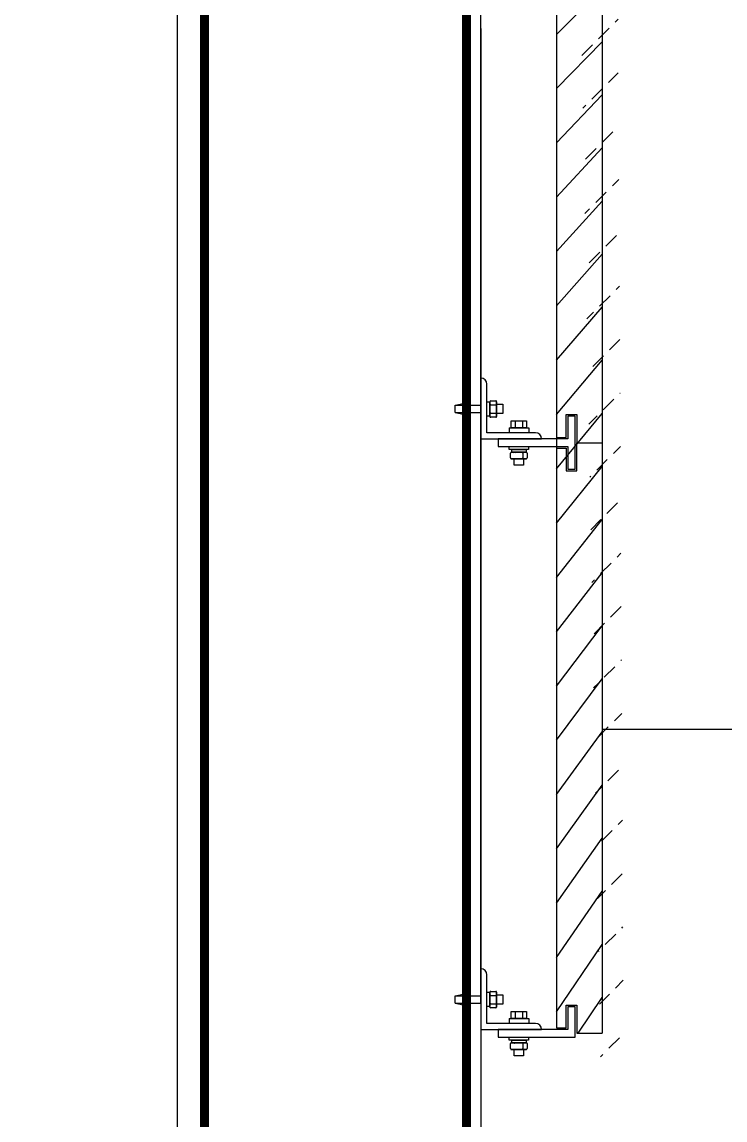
# Model space of a CAD drawing. Extents: x 343299501 to 344531018, y 671200678 to 672446893.
# Drawn here: x 344118430 to 344118893, y 672021829 to 672022553 of the extents above; entities that cross this region are included whole.
import ezdxf

# ---------------------------------------------------------------- set-up
doc = ezdxf.new("R2010")
doc.units = 0
doc.header["$LTSCALE"] = 10
doc.header["$MEASUREMENT"] = 0
for name, color, linetype in [('0-1', 1, 'Continuous'), ('0-4', 4, 'Continuous'), ('0-8', 8, 'Continuous'), ('00-设施', 6, 'Continuous')]:
    doc.layers.add(name, color=color, linetype=linetype)
doc.layers.add('REINL', color=1, linetype='Continuous', lineweight=0)

msp = doc.modelspace()

# ---------------------------------------------------------------- hatches: boundary and pattern name
at = {"layer": '0-8'}
h = msp.add_hatch(dxfattribs=at)
h.set_pattern_fill('天然石材', color=256, scale=5, style=0)
h.set_pattern_definition([(45, (736508.4298999906, 254928.575289011), (-17.67767660073149, 17.6776766007315), []), (45, (736517.1235125065, 254919.5997215509), (-17.67767660073149, 17.6776766007315), [9.868425, -5.6391])])
h.paths.add_polyline_path([(344118812.5583137, 672022826.4451638), (344118795.829102, 672022826.4451637), (344118795.829102, 672022787.0887836), (344118788.829102, 672022787.0887835), (344118788.8291021, 672022802.0887836), (344118782.5583136, 672022802.0887836), (344118782.5583135, 672021886.4451638), (344118812.5583135, 672021886.4451637)])

# ---------------------------------------------------------------- linework, layer by layer
at = {"color": 4}
msp.add_line((344118732.5583136, 672022548.1781591), (344118732.5583136, 672020986.1781591), dxfattribs=at)
for points in [[(344118732.5583136, 672021906.4451638), (344118732.5583136, 672022886.4451638)], [(344118532.5583136, 672022856.4451638), (344118532.5583136, 672020986.1781591)], [(344118812.5583136, 672022826.4451638), (344118812.5583136, 672021886.4451638)], [(344118782.5583136, 672022802.0887836), (344118782.5583136, 672021933.9451401)], [(344118782.5583136, 672022566.9451638), (344118782.5583136, 672021889.9451638)], [(344118795.8291021, 672022275.4451638), (344118812.5583137, 672022275.4451638)], [(344118732.5583136, 672021906.4451638), (344118732.5583136, 672020989.6457006)], [(344118795.829102, 672021886.4451638), (344118812.5583136, 672021886.4451638)]]:
    msp.add_lwpolyline(points, dxfattribs=at)
at = {"color": 5}
msp.add_lwpolyline([(344120244.8494006, 672022086.4451638), (344118812.5583136, 672022086.4451638)], dxfattribs=at)
at = {"layer": '0-1'}
for points in [[(344118736.5583137, 672022313.9451638, 0.4142135623730951), (344118732.5583137, 672022317.945164), (344118732.5583137, 672022317.945164), (344118732.5583137, 672022277.945164), (344118772.5583137, 672022277.9451638, 0.4142135623730728), (344118768.5583137, 672022281.9451638), (344118736.5583137, 672022281.945164)], [(344118736.5583136, 672021924.9451638, 0.4142135623730951), (344118732.5583136, 672021928.9451638), (344118732.5583136, 672021928.9451638), (344118732.5583136, 672021888.9451638), (344118772.5583136, 672021888.9451638, 0.4142135623730728), (344118768.5583136, 672021892.9451638), (344118736.5583136, 672021892.9451638)]]:
    msp.add_lwpolyline(points, format="xyb", close=True, dxfattribs=at)
at = {"layer": '0-4'}
for points in [[(344118782.5583137, 672022278.9451638), (344118788.8291021, 672022278.9451638), (344118788.8291021, 672022293.9451638), (344118795.8291021, 672022293.9451638), (344118795.8291021, 672022275.4451638)], [(344118782.5583137, 672022271.9451638), (344118788.8291021, 672022271.945164), (344118788.8291021, 672022256.9451638), (344118795.8291021, 672022256.9451638), (344118795.8291021, 672022275.4451638)], [(344118782.5583136, 672021889.9451638), (344118788.829102, 672021889.9451638), (344118788.829102, 672021904.9451638), (344118795.829102, 672021904.9451638), (344118795.829102, 672021886.4451638)]]:
    msp.add_lwpolyline(points, dxfattribs=at)
at = {"layer": '00-设施'}
for p, q in [((344118715.6734294, 672022300.181909), (344118723.2596801, 672022301.7461821)), ((344118715.6734294, 672022300.181909), (344118732.5583137, 672022300.181909)), ((344118715.6734294, 672022295.2947541), (344118715.6734294, 672022300.181909)), ((344118723.2596801, 672022301.7461821), (344118723.25968, 672022300.181909)), ((344118738.5389985, 672022292.7700981), (344118738.5389985, 672022302.4579787)), ((344118738.5389985, 672022300.7192837), (344118738.5389985, 672022294.5296146)), ((344118739.1389984, 672022303.0579787), (344118742.4037668, 672022303.0579787)), ((344118739.1521863, 672022300.3507057), (344118742.3905789, 672022300.350706)), ((344118743.0037668, 672022302.4579788), (344118743.0037667, 672022292.7700979)), ((344118743.0037668, 672022292.4892576), (344118743.0037668, 672022302.4579788)), ((344118743.0037668, 672022300.806105), (344118747.194782, 672022300.8061049)), ((344118747.194782, 672022300.8061049), (344118747.1947818, 672022294.6705583)), ((344118715.6734294, 672022295.2947541), (344118732.5583137, 672022295.2947541)), ((344118715.6734294, 672022295.2947541), (344118723.2596801, 672022293.7304811)), ((344118723.2596801, 672022293.7304811), (344118723.25968, 672022295.2947544)), ((344118739.1521865, 672022294.877371), (344118742.3905789, 672022294.8773708)), ((344118747.1947818, 672022294.6705583), (344118743.0037668, 672022294.6705581)), ((344118742.4037668, 672022292.170098), (344118739.1389986, 672022292.1700978)), ((344118751.2250416, 672022285.258305), (344118764.18141, 672022285.258305)), ((344118751.2250416, 672022285.258305), (344118751.2250416, 672022281.9183441)), ((344118752.6600993, 672022289.8300482), (344118762.7463523, 672022289.8300482)), ((344118752.6600993, 672022285.2583048), (344118752.6600993, 672022289.8300482)), ((344118762.7463523, 672022285.2583047), (344118752.6600993, 672022285.2583048)), ((344118755.2596485, 672022289.8300482), (344118755.2596484, 672022285.258305)), ((344118760.1468031, 672022289.8300482), (344118760.1468032, 672022285.258305)), ((344118762.7463523, 672022289.8300482), (344118762.7463523, 672022285.2583047)), ((344118764.18141, 672022285.258305), (344118764.18141, 672022281.9183441)), ((344118751.318908, 672022270.9258488), (344118751.318908, 672022272.945164)), ((344118764.0875435, 672022270.9258488), (344118751.318908, 672022270.9258488)), ((344118764.0875435, 672022272.945164), (344118764.0875435, 672022270.9258488)), ((344118752.1349922, 672022265.3901949), (344118752.1349921, 672022268.6549631)), ((344118752.4541519, 672022264.7901949), (344118762.4228731, 672022264.7901949)), ((344118752.7349921, 672022269.2549633), (344118762.422873, 672022269.2549632)), ((344118762.4228731, 672022264.7901949), (344118752.7349921, 672022264.790195)), ((344118760.6841779, 672022269.2549633), (344118754.4945088, 672022269.2549632)), ((344118754.6354526, 672022260.5991797), (344118754.6354526, 672022264.7901949)), ((344118760.3156, 672022268.6417755), (344118760.3156, 672022265.4033829)), ((344118760.7709991, 672022264.7901949), (344118760.7709991, 672022260.5991799)), ((344118762.4228731, 672022264.7901949), (344118762.7470391, 672022264.7901949)), ((344118763.022873, 672022268.6549631), (344118763.022873, 672022265.390195)), ((344118760.7709991, 672022260.5991799), (344118754.6354526, 672022260.5991797)), ((344118715.6734293, 672021911.181909), (344118723.25968, 672021912.746182)), ((344118715.6734293, 672021911.181909), (344118732.5583136, 672021911.181909)), ((344118715.6734293, 672021906.2947541), (344118715.6734293, 672021911.181909)), ((344118723.25968, 672021912.746182), (344118723.25968, 672021911.181909)), ((344118738.5389985, 672021903.7700979), (344118738.5389985, 672021913.4579787)), ((344118738.5389985, 672021911.7192837), (344118738.5389985, 672021905.5296146)), ((344118739.1389984, 672021914.0579787), (344118742.4037668, 672021914.0579787)), ((344118739.1521863, 672021911.3507057), (344118742.3905789, 672021911.3507057)), ((344118743.0037667, 672021913.4579787), (344118743.0037667, 672021903.7700979)), ((344118743.0037667, 672021903.4892576), (344118743.0037667, 672021913.4579787)), ((344118743.0037667, 672021911.8061049), (344118747.1947819, 672021911.8061049)), ((344118747.1947819, 672021911.8061049), (344118747.1947819, 672021905.6705582)), ((344118715.6734293, 672021906.2947541), (344118732.5583136, 672021906.2947541)), ((344118715.6734293, 672021906.2947541), (344118723.25968, 672021904.7304811)), ((344118723.25968, 672021904.7304811), (344118723.25968, 672021906.2947541)), ((344118742.4037668, 672021903.1700978), (344118739.1389985, 672021903.1700978)), ((344118739.1521863, 672021905.8773708), (344118742.3905789, 672021905.8773708)), ((344118747.1947819, 672021905.6705582), (344118743.0037667, 672021905.6705582)), ((344118751.2250415, 672021896.2583048), (344118764.18141, 672021896.2583048)), ((344118751.2250415, 672021896.2583048), (344118751.2250415, 672021892.9183441)), ((344118752.6600993, 672021900.8300481), (344118762.7463522, 672021900.8300482)), ((344118752.6600993, 672021896.2583048), (344118752.6600993, 672021900.8300481)), ((344118762.7463522, 672021896.2583048), (344118752.6600993, 672021896.2583048)), ((344118755.2596484, 672021900.8300482), (344118755.2596484, 672021896.2583048)), ((344118760.1468031, 672021900.8300481), (344118760.1468031, 672021896.2583048)), ((344118762.7463522, 672021900.8300482), (344118762.7463522, 672021896.2583048)), ((344118764.18141, 672021896.2583048), (344118764.18141, 672021892.9183441)), ((344118751.318908, 672021881.9258487), (344118751.318908, 672021883.9451638)), ((344118764.0875435, 672021881.9258487), (344118751.318908, 672021881.9258487)), ((344118752.7349921, 672021880.2549632), (344118762.422873, 672021880.2549632)), ((344118760.6841779, 672021880.2549632), (344118754.4945087, 672021880.2549632)), ((344118764.0875435, 672021883.9451638), (344118764.0875435, 672021881.9258487)), ((344118752.1349921, 672021876.3901949), (344118752.1349921, 672021879.6549631)), ((344118752.4541518, 672021875.7901949), (344118762.422873, 672021875.7901949)), ((344118762.422873, 672021875.7901949), (344118752.7349921, 672021875.7901949)), ((344118754.6354524, 672021871.5991797), (344118754.6354524, 672021875.7901949)), ((344118760.3156, 672021879.6417754), (344118760.3156, 672021876.4033828)), ((344118760.7709991, 672021875.7901949), (344118760.7709991, 672021871.5991797)), ((344118762.422873, 672021875.7901949), (344118762.7470391, 672021875.7901949)), ((344118763.0228729, 672021879.6549631), (344118763.0228729, 672021876.3901949)), ((344118760.7709991, 672021871.5991797), (344118754.6354524, 672021871.5991797))]:
    msp.add_line(p, q, dxfattribs=at)
for points in [[(344118738.5389985, 672022302.4579787), (344118738.5389985, 672022293.0186845), (344118736.5583137, 672022293.0186845), (344118736.5583137, 672022302.4579787)], [(344118762.422873, 672022269.2549632), (344118752.9835786, 672022269.2549633), (344118752.9835786, 672022270.9258488), (344118762.4228731, 672022270.9258488)], [(344118738.5389985, 672021913.4579787), (344118738.5389985, 672021904.0186844), (344118736.5583136, 672021904.0186844), (344118736.5583136, 672021913.4579787)], [(344118794.829102, 672021883.9451638), (344118794.829102, 672021903.9451638), (344118789.829102, 672021903.9451638), (344118789.829102, 672021888.9451638), (344118744.0457466, 672021888.9451638), (344118744.0457466, 672021883.9451638)], [(344118762.422873, 672021880.2549632), (344118752.9835786, 672021880.2549632), (344118752.9835786, 672021881.9258487), (344118762.422873, 672021881.9258487)]]:
    msp.add_lwpolyline(points, close=True, dxfattribs=at)
msp.add_lwpolyline([(344118789.8291021, 672022272.945164), (344118789.8291021, 672022257.9451638), (344118794.8291021, 672022257.9451638), (344118794.8291021, 672022292.945164), (344118789.8291021, 672022292.945164), (344118789.8291021, 672022277.945164), (344118744.0457466, 672022277.9451638), (344118744.0457466, 672022272.9451638), (344118789.8291021, 672022272.945164)], dxfattribs=at)
for centre, radius, start, end in [((344118739.4117724, 672022301.237234), 0.9237516704571676, 199.1235390045231, 253.679340730512), ((344118739.4117724, 672022299.4641777), 0.9237516704571676, 106.3206592694881, 160.876468567457), ((344118739.1389986, 672022302.4579788), 0.6000000000000001, 90, 179.9999931698108), ((344118742.1309929, 672022301.237234), 0.9237516704571676, 286.320659269488, 340.876468567457), ((344118742.1309928, 672022299.4641776), 0.9237516704571676, 19.12353900452313, 73.67934073051194), ((344118742.4037668, 672022302.4579788), 0.6000000000000001, 359.9999931698109, 90), ((344118739.4117724, 672022295.7638992), 0.9237516704571676, 199.1235390045231, 253.679340730512), ((344118739.4117724, 672022293.9908427), 0.9237516704571676, 106.3206592694881, 160.876468567457), ((344118739.1389986, 672022292.7700979), 0.6000000000000001, 179.9999931698108, 270), ((344118742.1309929, 672022295.7638992), 0.9237516704571676, 286.320659269488, 340.876468567457), ((344118742.1309929, 672022293.9908427), 0.9237516704571676, 19.12353900452313, 73.67934073051194), ((344118742.4037668, 672022292.7700979), 0.6000000000000001, 270, 359.9999931698109), ((344118752.7349921, 672022268.6549631), 0.6000000000000001, 90, 179.9999931698108), ((344118752.7349921, 672022265.3901948), 0.6000000000000001, 179.9999931698108, 270), ((344118753.9557368, 672022268.3821894), 0.9237516704571676, 16.32065926940663, 70.87646211425397), ((344118755.7287932, 672022268.3821894), 0.9237516704571676, 109.123537885746, 163.6793407303933), ((344118759.4290717, 672022268.3821893), 0.9237516704571676, 16.32065926940663, 70.87646211425397), ((344118759.4290718, 672022265.6629689), 0.9237516704571676, 289.1235378857461, 343.6793407303934), ((344118761.2021282, 672022268.3821894), 0.9237516704571676, 109.123537885746, 163.6793407303933), ((344118761.2021282, 672022265.6629688), 0.9237516704571676, 196.3206592696067, 250.8764621142539), ((344118762.4228731, 672022268.6549634), 0.6000000000000001, 359.9999931698109, 90), ((344118762.4228731, 672022265.390195), 0.6000000000000001, 270, 359.9999931698109), ((344118739.1389984, 672021913.4579787), 0.6000000000000001, 90, 180), ((344118739.4117724, 672021912.237234), 0.9237516704571676, 199.1235390045231, 253.679340730512), ((344118739.4117724, 672021910.4641776), 0.9237516704571676, 106.320659269488, 160.8764609954769), ((344118742.1309928, 672021912.237234), 0.9237516704571676, 286.320659269488, 340.8764609954769), ((344118742.1309928, 672021910.4641776), 0.9237516704571676, 19.12353900452312, 73.67934073051195), ((344118742.4037668, 672021913.4579787), 0.6000000000000001, 0, 90), ((344118739.4117724, 672021906.7638991), 0.9237516704571676, 199.1235390045231, 253.679340730512), ((344118739.4117724, 672021904.9908427), 0.9237516704571676, 106.320659269488, 160.8764609954769), ((344118739.1389985, 672021903.7700979), 0.6000000000000001, 180, 270), ((344118742.1309928, 672021906.7638991), 0.9237516704571676, 286.320659269488, 340.8764609954769), ((344118742.1309928, 672021904.9908427), 0.9237516704571676, 19.12353900452312, 73.67934073051195), ((344118742.4037668, 672021903.7700979), 0.6000000000000001, 270, 0), ((344118752.7349921, 672021879.6549631), 0.6000000000000001, 90, 180), ((344118753.9557368, 672021879.3821893), 0.9237516704571676, 16.32065926940556, 70.87646211425395), ((344118755.7287932, 672021879.3821893), 0.9237516704571676, 109.123537885746, 163.6793407305944), ((344118759.4290718, 672021879.3821893), 0.9237516704571676, 16.32065926940556, 70.87646211425395), ((344118761.2021282, 672021879.3821893), 0.9237516704571676, 109.123537885746, 163.6793407305944), ((344118762.422873, 672021879.6549631), 0.6000000000000001, 0, 90), ((344118752.7349921, 672021876.3901949), 0.6000000000000001, 180, 270), ((344118759.4290718, 672021876.6629688), 0.9237516704571676, 289.1235378857461, 343.6793407305944), ((344118761.2021282, 672021876.6629688), 0.9237516704571676, 196.3206592694056, 250.8764621142539), ((344118762.422873, 672021876.3901949), 0.6000000000000001, 270, 0)]:
    msp.add_arc(centre, radius, start, end, dxfattribs=at)
at = {"layer": 'REINL', "const_width": 6}
msp.add_lwpolyline([(344118433.3414637, 672020770.0612761), (344118550.5295596, 672020770.0612761), (344118550.5295596, 672022838.5371159), (344118723.2222688, 672022838.5371159), (344118723.2222688, 672020775.0103114), (344118860.6495102, 672020775.0103114)], dxfattribs=at)

doc.saveas('drawing.dxf')
